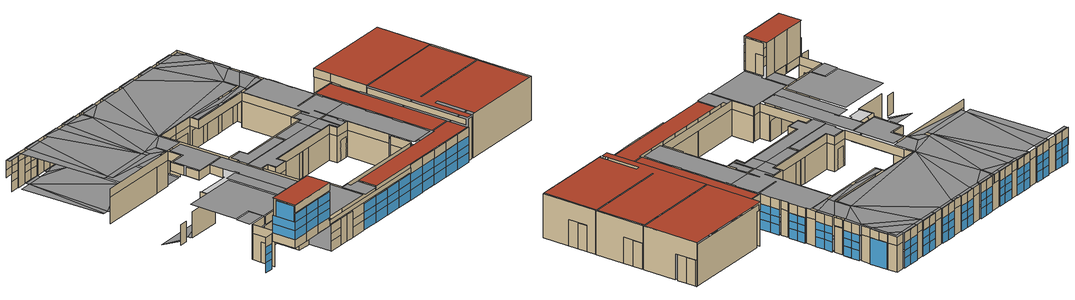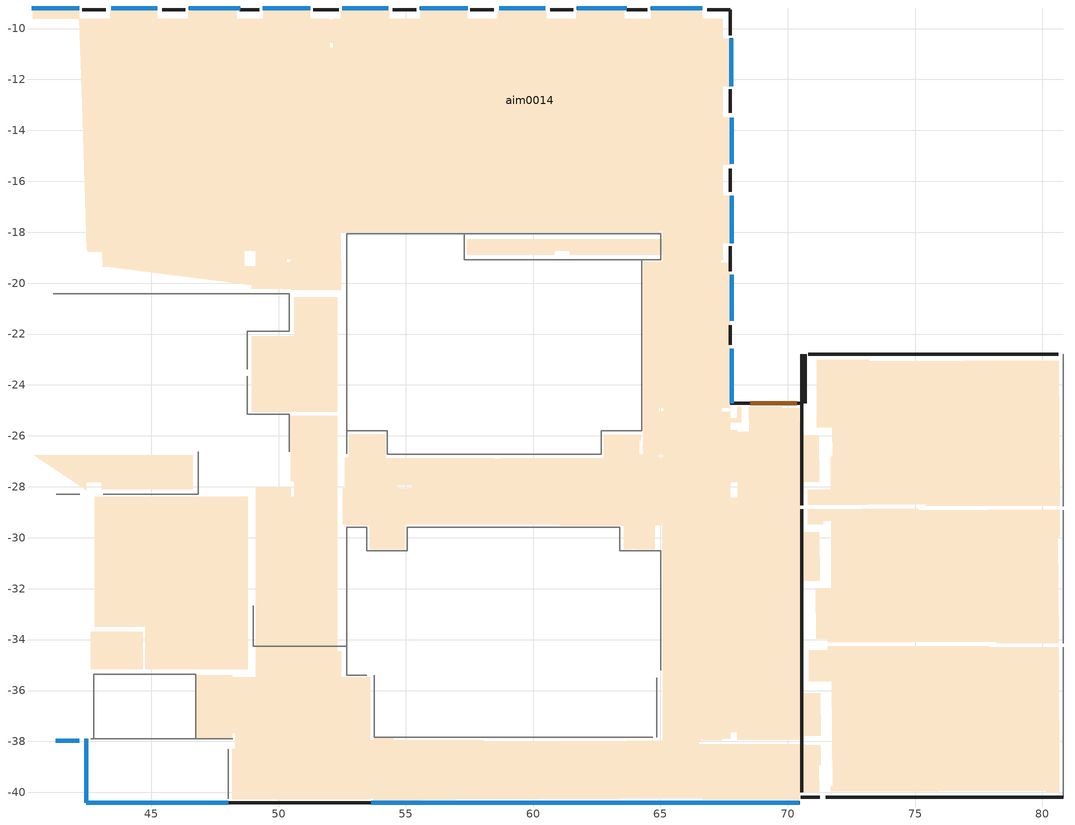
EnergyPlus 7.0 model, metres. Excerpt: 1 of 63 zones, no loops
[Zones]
aim0014
 floor to aim1215 (construction-23): 40.35,-9.61 40.35,-9.3 42.18,-9.3 42.18,-9.61 z3.66; 42.18,-9.61 43.4,-9.61 43.09,-18.74 42.48,-18.74 z3.66; 43.09,-19.35 48.65,-19.35 49.1,-19.35 50.32,-20.26 z3.66; 43.09,-19.35 43.09,-18.74 48.65,-18.74 48.65,-19.35 z3.66; 43.09,-18.74 45.22,-9.61 46.52,-9.61 48.65,-18.74 z3.66; 43.09,-18.74 43.4,-9.61 45.22,-9.61 z3.66; 43.4,-9.61 43.4,-9.3 45.22,-9.3 45.22,-9.61 z3.66; 46.52,-9.61 46.52,-9.3 48.34,-9.61 48.65,-18.74 z3.66; 46.52,-9.3 48.34,-9.3 48.34,-9.61 z3.66; 48.34,-9.61 49.41,-9.61 48.65,-18.74 z3.66; 48.65,-18.74 49.41,-9.61 52,-10.75 49.1,-18.74 z3.66; 49.1,-19.35 49.1,-18.74 50.32,-19.04 50.32,-20.26 z3.66; 49.1,-18.74 52.45,-17.98 50.47,-19.04 50.32,-19.04 z3.66; 49.1,-18.74 52,-10.75 52.15,-10.75 52.45,-17.98 z3.66; 49.41,-9.61 51.23,-9.61 52,-9.61 52,-10.75 z3.66; 49.41,-9.61 49.41,-9.3 51.23,-9.3 51.23,-9.61 z3.66; 50.47,-20.26 50.47,-19.04 52.45,-17.98 52.45,-20.26 z3.66; 52.15,-10.75 52.15,-9.61 52.45,-9.61 54.36,-9.61 z3.66; 52.15,-10.75 54.36,-9.61 55.57,-9.61 52.45,-17.98 z3.66; 52.45,-17.98 64.93,-16.45 64.93,-17.98 z3.66; 52.45,-17.98 58.62,-9.61 60.52,-9.61 64.93,-16.45 z3.66; 52.45,-17.98 55.57,-9.61 57.4,-9.61 58.62,-9.61 z3.66; 52.45,-9.61 52.45,-9.3 54.36,-9.3 54.36,-9.61 z3.66; 55.57,-9.61 55.57,-9.3 57.4,-9.3 57.4,-9.61 z3.66; 57.4,-18.89 57.4,-18.28 60.82,-18.74 60.82,-18.89 z3.66; 57.4,-18.28 65.09,-18.28 61.43,-18.74 60.82,-18.74 z3.66; 58.62,-9.61 58.62,-9.3 60.52,-9.3 60.52,-9.61 z3.66; 58.7,-28.06 58.7,-26.88 62.2,-26.88 62.2,-28.06 z3.66; 60.52,-9.61 61.74,-9.61 63.56,-9.61 64.93,-16.45 z3.66; 61.43,-18.89 61.43,-18.74 65.09,-18.28 65.09,-18.89 z3.66; 61.74,-9.61 61.74,-9.3 63.56,-9.3 63.56,-9.61 z3.66; 62.2,-28.06 62.2,-26.88 62.8,-26.88 62.8,-25.96 63.86,-25.96 63.86,-28.06 z3.66; 63.56,-9.61 67.45,-13.49 65.09,-16.45 64.93,-16.45 z3.66; 63.56,-9.61 64.63,-9.61 67.45,-12.27 67.45,-13.49 z3.66; 63.86,-28.06 63.86,-25.96 64.17,-25.96 64.17,-26.72 64.33,-26.72 64.33,-19.19 67.74,-19.19 67.74,-19.65 67.8,-19.65 67.8,-21.48 67.74,-21.48 67.74,-22.54 67.8,-22.54 67.8,-24.59 67.74,-24.59 67.74,-24.9 64.93,-24.9 64.93,-25.05 67.74,-25.05 67.74,-25.81 67.8,-25.81 67.8,-27.48 67.74,-27.48 67.74,-28.06 65.09,-28.06 65.09,-26.72 64.93,-26.72 64.93,-28.06 z3.66; 64.63,-9.61 66.61,-9.61 67.45,-10.44 67.45,-12.27 z3.66; 64.63,-9.61 64.63,-9.3 66.61,-9.3 66.61,-9.61 z3.66; 65.09,-19.04 65.09,-18.89 67.45,-18.43 67.45,-19.04 z3.66; 65.09,-18.89 65.09,-18.28 67.45,-16.61 67.45,-18.43 z3.66; 65.09,-18.28 65.09,-16.45 67.45,-15.31 67.45,-16.61 z3.66; 65.09,-16.45 67.45,-13.49 67.45,-15.31 z3.66; 66.61,-9.61 67.45,-9.61 67.45,-10.44 z3.66; 67.45,-18.43 67.45,-16.61 67.75,-16.61 67.75,-18.43 z3.66; 67.45,-15.31 67.45,-13.49 67.75,-13.49 67.75,-15.31 z3.66; 67.45,-12.27 67.45,-10.44 67.75,-10.44 67.75,-12.27 z3.66
 floor ground (construction-29): 40.39,-26.77 46.63,-26.73 43.06,-27.82 42.45,-27.82 z0; 40.39,-26.77 42.45,-27.82 42.45,-28.13 z0; 42.19,-9.63 43.41,-9.63 42.55,-18.69 42.47,-18.69 z0; 42.55,-18.69 43.41,-9.63 43.08,-18.76 42.55,-18.76 z0; 43.06,-27.82 46.63,-26.73 46.64,-28.1 43.06,-28.12 z0; 43.08,-18.76 48.32,-16.45 48.64,-18.73 43.09,-19.37 z0; 43.08,-18.76 43.41,-9.63 48.32,-16.45 z0; 43.41,-9.32 45.24,-9.31 45.24,-9.61 43.41,-9.63 z0; 43.41,-9.63 45.24,-9.61 48.29,-10.59 48.32,-16.45 z0; 45.24,-9.61 46.46,-9.61 48.29,-10.59 z0; 46.45,-9.3 47.29,-9.3 47.29,-9.37 46.46,-9.61 z0; 46.46,-9.61 47.29,-9.37 48.36,-9.37 48.29,-10.59 z0; 46.91,-35.48 49.12,-35.47 49.12,-34.4 51.78,-34.39 51.78,-34.46 52.47,-34.46 52.47,-35.53 53.54,-35.52 53.55,-37.95 58.04,-37.93 58.05,-38 66.5,-37.95 66.5,-38.11 70.69,-38.08 70.69,-38.16 71.3,-38.15 71.3,-38.92 71.22,-38.92 71.23,-39.98 70.47,-39.99 70.47,-40.29 66.66,-40.31 66.66,-40.24 53.72,-40.31 53.72,-40.24 48.31,-40.27 48.3,-37.68 46.93,-37.69 z0; 48.29,-10.59 48.36,-9.37 48.37,-10.59 z0; 48.32,-16.45 48.78,-16.44 48.79,-18.73 48.64,-18.73 z0; 48.6,-11.12 48.67,-11.12 48.66,-9.67 49.43,-9.67 49.42,-9.36 51.25,-9.35 51.25,-9.66 52.47,-9.65 52.47,-9.34 54.3,-9.33 54.3,-9.64 55.59,-9.63 55.59,-9.33 57.42,-9.31 57.42,-9.62 58.64,-9.61 58.64,-9.31 60.16,-9.3 60.16,-9.37 60.47,-9.37 60.47,-9.68 61.69,-9.67 61.68,-9.37 63.59,-9.35 63.6,-11.18 56.75,-11.22 56.75,-11.14 52.33,-11.17 52.33,-10.56 52.02,-10.56 52.05,-16.27 48.63,-16.29 z0; 48.95,-19.33 49.1,-19.33 48.96,-20.25 z0; 48.96,-20.25 49.1,-19.33 50.32,-19.17 50.47,-19.17 z0; 48.96,-20.25 50.47,-19.17 52.45,-18.02 52.46,-20.23 z0; 49.09,-16.44 50.3,-16.43 50.32,-19.17 49.1,-19.33 z0; 50.46,-16.43 59.82,-16.38 59.82,-16.45 56.94,-17.92 z0; 50.46,-16.43 52.52,-17.94 52.45,-18.02 50.47,-19.17 z0; 50.46,-16.43 56.94,-17.92 52.52,-17.94 z0; 52.33,-11.48 56.14,-11.45 56.14,-11.53 63.9,-11.48 63.89,-9.66 64.66,-9.65 64.65,-9.35 66.63,-9.34 66.64,-9.64 67.4,-9.64 67.4,-10.4 67.71,-10.4 67.72,-12.3 67.64,-12.3 67.64,-12.22 67.41,-12.22 67.42,-13.52 67.72,-13.52 67.73,-15.34 67.43,-15.34 67.44,-16.26 60.13,-16.3 60.13,-16.22 52.36,-16.27 z0; 52.45,-18.02 52.52,-17.94 52.52,-18.02 z0; 52.65,-26.85 52.8,-26.85 53.58,-29.51 52.67,-29.51 z0; 52.8,-25.93 54.17,-25.93 54.17,-26.91 52.8,-26.85 z0; 52.8,-26.85 54.64,-28.43 54.95,-29.5 53.58,-29.51 z0; 52.8,-26.85 54.17,-26.91 55.24,-27.82 54.64,-27.83 z0; 52.8,-26.85 54.64,-27.83 54.64,-28.43 z0; 53.58,-29.51 54.95,-29.5 54.95,-30.41 53.58,-30.42 z0; 54.17,-26.91 62.78,-26.86 60.8,-27.79 55.24,-27.82 z0; 54.64,-28.43 55.25,-28.43 61.04,-29.46 54.95,-29.5 z0; 55.24,-27.82 60.8,-27.79 60.81,-28.4 55.25,-28.43 z0; 55.25,-28.43 60.81,-28.4 61.42,-28.39 61.04,-29.46 z0; 56.94,-17.92 59.82,-16.45 56.94,-17.99 z0; 56.94,-17.99 59.82,-16.45 67.44,-16.41 65.09,-17.95 z0; 60.8,-27.79 62.78,-26.86 61.41,-27.79 z0; 61.04,-29.46 61.42,-28.39 62.78,-26.86 63.55,-29.52 z0; 61.04,-29.46 63.55,-29.52 61.04,-29.54 z0; 61.41,-27.79 62.78,-26.86 61.42,-28.39 z0; 62.77,-25.95 64.14,-26.17 64.15,-26.86 62.78,-26.86 z0; 62.77,-25.95 64.22,-25.94 64.22,-26.17 64.14,-26.17 z0; 62.78,-26.86 64.15,-26.86 63.55,-29.52 z0; 63.55,-29.52 64.77,-29.52 64.78,-30.43 63.56,-30.44 z0; 63.55,-29.52 64.15,-26.86 65.14,-26.85 64.77,-29.52 z0; 64.3,-26.4 64.37,-26.4 65.14,-26.55 64.3,-26.55 z0; 64.33,-19.17 67.39,-21.51 65.12,-24.57 64.36,-24.57 z0; 64.33,-19.17 65.09,-19.16 67.39,-21.51 z0; 64.37,-25.03 65.13,-25.02 64.37,-26.4 z0; 64.37,-26.4 65.13,-25.02 67.41,-25.31 65.14,-26.55 z0; 64.77,-29.52 65.14,-26.85 67.43,-28.44 65.08,-29.51 z0; 65.08,-29.51 70.5,-31.69 67.41,-37.64 66.65,-37.8 z0; 65.08,-29.51 67.43,-28.44 68.04,-28.43 70.5,-31.69 z0; 65.08,-29.51 66.65,-37.8 65.13,-37.81 z0; 65.09,-17.95 67.45,-18.39 67.38,-19.07 65.09,-19.16 z0; 65.09,-17.95 67.44,-16.41 67.44,-16.56 67.45,-18.39 z0; 65.09,-19.16 67.38,-19.07 67.38,-19.68 67.39,-21.51 z0; 65.12,-24.57 67.39,-21.51 67.4,-22.57 67.41,-24.55 z0; 65.12,-24.57 67.41,-24.55 67.41,-25.31 65.13,-25.02 z0; 65.14,-26.55 67.72,-25.77 67.43,-27.83 65.14,-26.85 z0; 65.14,-26.55 67.41,-25.31 67.72,-25.47 67.72,-25.77 z0; 65.14,-26.85 67.43,-27.83 67.43,-28.44 z0; 66.65,-37.8 67.41,-37.64 67.41,-37.95 66.65,-37.95 z0; 67.38,-19.07 67.45,-18.39 67.45,-19.07 z0; 67.38,-19.68 67.68,-19.68 67.69,-21.51 67.39,-21.51 z0; 67.4,-22.57 67.7,-22.57 67.71,-24.55 67.41,-24.55 z0; 67.41,-37.64 70.5,-31.69 70.52,-36.1 68.02,-37.64 z0; 67.41,-25.31 68.02,-25.31 68.18,-25.46 67.72,-25.47 z0; 67.43,-27.83 67.72,-25.77 68.03,-25.84 68.04,-27.82 z0; 67.44,-16.56 67.74,-16.56 67.75,-18.39 67.45,-18.39 z0; 67.72,-25.77 68.02,-25.77 68.03,-25.84 z0; 68.02,-37.64 70.52,-36.1 71.29,-37.77 70.46,-37.78 z0; 68.02,-37.64 70.46,-37.78 70.46,-37.93 68.02,-37.95 z0; 68.02,-24.85 68.17,-24.85 68.18,-25.46 68.02,-25.31 z0; 68.03,-25.84 68.48,-25.84 68.04,-27.82 z0; 68.04,-27.82 68.48,-25.84 70.47,-27.81 68.04,-28.43 z0; 68.04,-28.43 70.47,-27.81 70.49,-29.79 70.5,-31.69 z0; 68.48,-24.85 69.77,-24.84 69.77,-24.92 68.48,-25.84 z0; 68.48,-25.84 69.77,-24.92 70.46,-25.98 70.47,-27.81 z0; 69.77,-24.92 70.46,-24.92 70.46,-25.98 z0; 70.46,-25.98 71.22,-25.98 71.23,-27.8 70.47,-27.81 z0; 70.49,-29.79 71.25,-29.78 71.26,-31.69 70.5,-31.69 z0; 70.52,-36.1 71.28,-36.1 71.29,-37.77 z0; 70.78,-28.11 71.69,-28.11 71.69,-26.81 71.76,-26.81 71.76,-25.67 71.15,-25.67 71.13,-23.01 73.19,-23 73.19,-23.07 80.65,-23.03 80.68,-28.74 75.43,-28.77 75.43,-28.69 70.78,-28.72 z0; 70.78,-28.87 75.12,-28.85 75.12,-28.92 80.68,-28.89 80.69,-29.96 80.61,-29.96 80.64,-34.14 78.2,-34.16 78.2,-34.08 71.58,-34.12 71.58,-33.97 71.12,-33.97 71.11,-31.99 71.72,-31.99 71.7,-29.32 71.4,-29.33 71.4,-29.48 70.79,-29.48 z0; 70.82,-34.43 71.58,-34.42 71.58,-34.27 77.9,-34.23 77.9,-34.31 80.64,-34.29 80.67,-40 80.14,-40.01 80.14,-39.93 71.69,-39.98 71.69,-39.75 71.76,-39.75 71.74,-35.64 70.82,-35.65 z0
 floor to aim26038 (construction-23): 42.63,-35.17 42.63,-33.69 44.67,-33.69 44.67,-35.17 z3.66
 floor to aim52988 (construction-23): 42.79,-33.49 42.79,-28.4 48.8,-28.4 48.8,-35.17 44.77,-35.17 44.77,-33.49 z3.66; 49.1,-35.4 49.1,-28.02 50.48,-28.02 50.48,-35.4 z3.66; 50.43,-26.63 50.43,-25.2 52.3,-25.2 52.3,-35.32 50.63,-35.32 50.63,-35.17 50.47,-35.17 50.47,-28.4 50.63,-28.4 50.63,-27.79 50.47,-27.79 50.47,-26.63 z3.66
 floor to aim25997 (construction-23): 46.75,-37.9 46.75,-35.4 48.19,-35.4 48.19,-37.9 z3.66
 floor to aim31260 (construction-23): 48.19,-40.27 48.19,-38.29 48.34,-38.29 48.34,-35.47 53.59,-35.47 53.59,-40.27 z3.66; 53.75,-40.42 53.75,-37.83 54.51,-37.83 54.51,-38.29 55.57,-38.29 55.57,-40.42 z3.66
 floor to aim68798 (construction-23): 48.95,-25.05 48.95,-22.08 50.63,-22.08 50.63,-20.56 52.3,-20.56 52.3,-25.05 z3.66
 floor to aim69643 (construction-23): 52.53,-29.46 52.53,-28.06 62.2,-28.06 62.2,-29.46 54.96,-29.46 54.96,-30.45 53.59,-30.45 53.59,-29.46 z3.66
 floor to aim69684 (construction-23): 52.6,-27.94 52.6,-26.88 52.76,-26.88 52.76,-25.96 54.2,-25.96 54.2,-26.88 58.47,-26.88 58.47,-27.94 z3.66
 floor to aim70204 (construction-23): 62.2,-29.46 62.2,-28.06 63.86,-28.06 63.86,-30.45 63.56,-30.45 63.56,-29.46 z3.66
 floor to aim23359 (construction-23): 64.02,-30.45 64.02,-28.25 64.93,-28.25 64.93,-29.46 64.78,-29.46 64.78,-30.45 z3.66; 65.09,-37.97 65.09,-28.06 67.74,-28.06 67.74,-28.7 67.8,-28.7 67.8,-30.6 67.74,-30.6 67.74,-31.82 67.8,-31.82 67.8,-33.65 67.74,-33.65 67.74,-34.86 67.8,-34.86 67.8,-36.77 67.74,-36.77 67.74,-37.9 66.61,-37.9 66.61,-37.97 z3.66
 wall outside (construction-12): 41.25,-37.97 42.18,-37.97 / 42.18,-9.19 41.25,-9.19 40.31,-9.19 / 45.23,-9.19 44.29,-9.19 43.43,-9.19 / 48.5,-9.19 47.34,-9.19 46.48,-9.19 / 51.26,-9.19 50.39,-9.19 49.38,-9.19 / 54.3,-9.19 53.44,-9.19 52.5,-9.19 / 57.42,-9.19 56.49,-9.19 55.55,-9.19 / 60.47,-9.19 59.53,-9.19 58.67,-9.19 / 63.68,-9.19 62.58,-9.19 61.72,-9.19 / 66.63,-9.19 65.66,-9.19 64.62,-9.19 / 67.8,-24.72 67.8,-23.58 67.8,-22.57 / 67.8,-21.47 67.8,-20.54 67.8,-19.67 / 67.8,-18.44 67.8,-17.5 67.8,-16.56 / 67.8,-15.31 67.8,-14.44 67.8,-13.5 z1.84:2.64; 41.25,-37.97 42.18,-37.97 / 42.18,-9.19 41.25,-9.19 / 45.23,-9.19 44.29,-9.19 43.43,-9.19 / 48.5,-9.19 47.34,-9.19 46.48,-9.19 / 51.26,-9.19 50.39,-9.19 49.38,-9.19 / 54.3,-9.19 53.44,-9.19 52.5,-9.19 / 53.64,-40.42 55.47,-40.42 57.3,-40.42 59.19,-40.42 61.08,-40.42 62.97,-40.42 64.86,-40.42 66.76,-40.42 68.65,-40.42 70.47,-40.42 / 57.42,-9.19 56.49,-9.19 55.55,-9.19 / 60.47,-9.19 59.53,-9.19 58.67,-9.19 / 63.68,-9.19 62.58,-9.19 61.72,-9.19 / 66.63,-9.19 65.66,-9.19 64.62,-9.19 / 67.8,-24.72 67.8,-23.58 67.8,-22.57 / 67.8,-21.47 67.8,-20.54 67.8,-19.67 / 67.8,-18.44 67.8,-17.5 67.8,-16.56 / 67.8,-15.31 67.8,-14.44 67.8,-13.5 z0:1.04; 41.25,-37.97 42.18,-37.97 / 42.18,-9.19 41.25,-9.19 / 45.23,-9.19 44.29,-9.19 43.43,-9.19 / 48.5,-9.19 47.34,-9.19 46.48,-9.19 / 51.26,-9.19 50.39,-9.19 49.38,-9.19 / 54.3,-9.19 53.44,-9.19 52.5,-9.19 / 53.64,-40.42 55.47,-40.42 57.3,-40.42 59.19,-40.42 61.08,-40.42 62.97,-40.42 64.86,-40.42 66.76,-40.42 68.65,-40.42 70.47,-40.42 / 57.42,-9.19 56.49,-9.19 55.55,-9.19 / 60.47,-9.19 59.53,-9.19 58.67,-9.19 / 63.68,-9.19 62.58,-9.19 61.72,-9.19 / 66.63,-9.19 65.66,-9.19 64.62,-9.19 / 67.8,-24.72 67.8,-23.58 67.8,-22.57 / 67.8,-21.47 67.8,-20.54 67.8,-19.67 / 67.8,-18.44 67.8,-17.5 67.8,-16.56 / 67.8,-15.31 67.8,-14.44 67.8,-13.5 z1.04:1.84; 42.45,-37.9 42.45,-40.42 44.24,-40.42 46.13,-40.42 48.03,-40.42 z3.66:4.6; 42.45,-37.9 42.45,-40.42 44.24,-40.42 46.13,-40.42 48.03,-40.42 z4.6:5.46; 42.45,-40.42 44.24,-40.42 46.13,-40.42 48.03,-40.42 z5.46:6.33; 42.45,-38.3 42.45,-40.27 z5.46:7.11; 53.64,-40.42 55.47,-40.42 57.3,-40.42 59.19,-40.42 61.08,-40.42 62.97,-40.42 64.86,-40.42 66.76,-40.42 68.65,-40.42 70.47,-40.42 z1.84:2.74; 67.79,-12.26 67.79,-10.39 z0:2.77; 70.34,-24.72 68.52,-24.72 z0:2.13
 wall outside (construction-70): 41.25,-37.97 42.18,-37.97 / 42.18,-9.19 41.25,-9.19 40.31,-9.19 / 45.23,-9.19 44.29,-9.19 43.43,-9.19 / 48.35,-9.19 47.34,-9.19 46.48,-9.19 / 51.26,-9.19 50.39,-9.19 49.38,-9.19 / 54.3,-9.19 53.44,-9.19 52.5,-9.19 / 57.42,-9.19 56.49,-9.19 55.55,-9.19 / 60.47,-9.19 59.53,-9.19 58.67,-9.19 / 63.59,-9.19 62.58,-9.19 61.72,-9.19 / 66.63,-9.19 65.66,-9.19 64.62,-9.19 / 67.8,-24.72 67.8,-23.58 67.8,-22.57 / 67.8,-21.47 67.8,-20.54 67.8,-19.67 / 67.8,-18.44 67.8,-17.5 67.8,-16.56 / 67.8,-15.31 67.8,-14.44 67.8,-13.5 z2.64:3.66; 43.21,-9.26 42.3,-9.26 / 46.34,-9.26 45.42,-9.26 / 49.23,-9.26 48.5,-9.26 / 52.36,-9.26 51.37,-9.26 / 55.41,-9.26 54.49,-9.26 / 58.45,-9.26 57.54,-9.26 / 61.58,-9.26 60.66,-9.26 / 64.47,-9.26 63.68,-9.26 / 67.74,-22.42 67.74,-21.66 / 67.74,-19.53 67.74,-18.54 / 67.74,-16.35 67.74,-15.5 / 67.74,-13.3 67.74,-12.39 / 67.74,-10.26 67.74,-9.26 66.84,-9.26 z0:2.74; 43.21,-9.26 42.3,-9.26 / 42.45,-37.9 42.45,-40.42 44.24,-40.42 46.13,-40.42 / 46.34,-9.26 45.42,-9.26 / 49.23,-9.26 48.47,-9.26 / 52.05,-9.26 51.37,-9.26 / 52.36,-9.26 52.21,-9.26 / 55.41,-9.26 54.49,-9.26 / 58.45,-9.26 57.54,-9.26 / 61.58,-9.26 60.66,-9.26 / 61.08,-40.42 62.97,-40.42 64.86,-40.42 66.76,-40.42 68.65,-40.42 70.47,-40.42 / 64.47,-9.26 63.71,-9.26 / 67.74,-22.42 67.74,-21.66 / 67.74,-19.53 67.74,-18.54 / 67.74,-13.3 67.74,-12.39 / 67.74,-10.26 67.74,-9.26 66.84,-9.26 z2.74:3.66; 42.45,-40.42 48.03,-40.42 z6.47:7.26; 67.74,-16.42 67.74,-15.5 z2.8:3.66; 67.79,-12.27 67.79,-11.33 67.79,-10.39 z2.77:3.66; 70.56,-28.88 70.56,-39.99 z3.73:4.34; 70.56,-22.79 70.56,-24.72 z3.73:4.57; 70.7,-22.79 70.7,-24.72 z0:3.65; 71.49,-40.2 80.82,-40.2 z0:4.57; 46.13,-40.42,2.79 48.02,-40.42,2.79 48.02,-40.42,3.37 47.87,-40.42,3.37 47.87,-40.42,3.66 46.13,-40.42,3.66; 48.02,-40.42,2.79 48.18,-40.42,2.79 48.18,-40.42,2.93 60.93,-40.42,2.93 60.93,-40.42,2.79 61.08,-40.42,2.79 61.08,-40.42,3.37 48.02,-40.42,3.37; 67.74,-24.72,0 67.74,-24.72,3.66 70.56,-24.72,3.66 70.56,-24.72,2.74 68.32,-24.72,2.74 68.32,-24.72,0; 68.32,-24.72,0 68.32,-24.72,2.74 70.56,-24.72,2.74 70.56,-24.72,0 70.34,-24.72,0 70.34,-24.72,2.13 68.52,-24.72,2.13 68.52,-24.72,0; 70.51,-40.2,0 71.26,-40.2,0 71.26,-40.2,4.34 70.81,-40.2,4.34 70.81,-40.2,3.58 70.51,-40.2,3.58 70.51,-40.2,2.82 70.66,-40.2,2.82 70.66,-40.2,2.66 70.51,-40.2,2.66; 70.56,-28.73,3.73 70.56,-28.73,4.57 70.56,-24.72,4.57 70.56,-24.72,3.73 70.56,-25.86,3.73 70.56,-25.86,3.66 70.56,-27.97,3.66 70.56,-27.97,3.73; 70.81,-22.79,3.73 70.81,-22.79,4.34 80.62,-22.79,4.34 80.62,-22.79,0 71.11,-22.79,0 71.11,-22.79,3.73
 wall to aim44510 (construction-31): 41.15,-20.41 48.62,-20.41 / 48.73,-20.41 50.43,-20.41 z0:2.74
 wall to aim1215 (construction-31): 41.15,-20.41 50.43,-20.41 50.43,-21.9 48.78,-21.9 48.78,-23.39 z2.74:3.66
 wall to aim51656 (construction-31): 41.27,-28.29 42.19,-28.29 z0:2.13; 43.12,-28.29 46.84,-28.29 z0:2.74
 wall to aim26038 (construction-31): 44.71,-37.9 42.63,-37.9 z3.66:7.26
 wall to aim25138 (construction-31): 42.73,-37.9 42.73,-35.36 z2.74:3.66; 44.71,-37.9 42.73,-37.9 z2.8:3.66; 42.73,-37.43 42.73,-36.36 z0:2.13; 42.73,-35.36 44.71,-35.36 z0:2.61; 42.73,-35.36 44.71,-35.36 z2.76:3.66; 42.73,-37.9,0 42.73,-37.43,0 42.73,-37.43,2.13 42.73,-36.36,2.13 42.73,-36.36,0 42.73,-35.36,0 42.73,-35.36,2.74 42.73,-37.9,2.74
 wall to aim25097 (construction-31): 46.75,-37.9 44.71,-37.9 z3.71:7.26; 44.71,-35.36 46.75,-35.36 z0:2.65; 44.91,-35.36 46.75,-35.36 46.75,-37.9 44.94,-37.9 z2.74:3.66; 46.75,-35.36 46.75,-37.9 z0:2.74
 wall to aim25056 (construction-31): 46.75,-37.9 48.21,-37.9 z0:2.74
 wall to aim25997 (construction-31): 48.03,-37.9 46.75,-37.9 z3.66:7.26
 wall to aim44051 (construction-31): 46.84,-28.07 46.84,-27.16 / 50.79,-34.26 49.07,-34.26 / 52.56,-34.26 50.83,-34.26 z0:2.13; 49,-34.26 49,-33.67 49,-32.75 z0:2.16; 49,-34.26 49,-33.67 49,-32.75 z2.16:2.74; 49,-34.2 49,-32.67 z0:2.72; 52.68,-25.8 52.68,-26.7 z0:2.74; 46.84,-28.29,0 46.84,-28.07,0 46.84,-28.07,2.13 46.84,-27.16,2.13 46.84,-27.16,0 46.84,-26.63,0 46.84,-26.63,2.74 46.84,-28.29,2.74; 49,-34.26,2.74 52.68,-34.26,2.74 52.68,-34.26,0 52.56,-34.26,0 52.56,-34.26,2.13 50.83,-34.26,2.13 50.83,-34.26,0 50.79,-34.26,0 50.79,-34.26,2.13 49.07,-34.26,2.13 49.07,-34.26,0 49,-34.26,0; 49,-34.2,0 49,-34.2,2.72 49,-32.67,2.72 49,-32.67,2.74 49,-34.26,2.74 49,-34.26,0
 wall to aim31260 (construction-31): 48.03,-39.2 48.03,-38.3 z3.73:5.79; 48.03,-40.25,3.73 48.03,-39.2,3.73 48.03,-39.2,5.79 48.03,-38.3,5.79 48.03,-38.3,7.11 48.03,-40.25,7.11
 wall to aim33890 (construction-31): 48.32,-40.42 49.85,-40.42 / 51.75,-40.42 53.51,-40.42 z0:1.04; 48.32,-40.42 49.85,-40.42 / 51.75,-40.42 53.51,-40.42 z1.04:1.84; 48.32,-40.42 49.85,-40.42 z1.84:2.74; 49.85,-40.42 50.82,-40.42 51.75,-40.42 z0:2.74; 51.75,-40.42 53.51,-40.42 z1.84:2.9
 wall to aim44171 (construction-31): 48.78,-23.65 48.78,-25.15 50.43,-25.15 50.43,-26.63 z2.74:3.66
 wall to aim50222 (construction-31): 53.47,-35.4 52.68,-35.4 52.68,-34.26 / 52.68,-29.59 53.47,-29.59 53.47,-30.51 z0:2.74
 wall to aim50263 (construction-31): 53.47,-35.4 52.68,-35.4 52.68,-29.59 53.47,-29.59 53.47,-30.51 z2.74:3.66
 wall to aim48331 (construction-31): 52.68,-20.25 52.68,-19.09 / 58.34,-26.72 57.75,-26.72 54.27,-26.72 54.27,-25.8 z0:2.74; 53.75,-25.8 52.84,-25.8 z0:2.13; 52.68,-25.8,0 52.68,-25.8,2.74 54.27,-25.8,2.74 54.27,-25.8,0 53.75,-25.8,0 53.75,-25.8,2.13 52.84,-25.8,2.13 52.84,-25.8,0
 wall to aim48524 (construction-31): 57.29,-19.09 64.26,-19.09 64.26,-25.8 62.67,-25.8 62.67,-26.72 54.27,-26.72 54.27,-25.8 52.68,-25.8 52.68,-19.09 z2.74:3.66
 wall to aim47715 (construction-31): 52.68,-19.09 52.68,-18.06 z0:2.74; 52.86,-18.06 54.69,-18.06 z0:2.13; 52.68,-18.06,0 52.86,-18.06,0 52.86,-18.06,2.13 54.69,-18.06,2.13 54.69,-18.06,0 55.06,-18.06,0 55.06,-18.06,2.74 52.68,-18.06,2.74
 wall to aim48173 (construction-31): 52.68,-19.09 52.68,-18.06 55.06,-18.06 z2.74:3.66
 wall to aim31628 (construction-31): 53.61,-30.51 54.52,-30.51 z0:2.13; 59.08,-37.83 53.77,-37.83 53.77,-35.4 / 55.06,-30.51 55.06,-29.59 58.51,-29.59 59.07,-29.59 z0:2.74; 53.61,-30.51,0 53.61,-30.51,2.13 54.52,-30.51,2.13 54.52,-30.51,0 55.06,-30.51,0 55.06,-30.51,2.74 53.47,-30.51,2.74 53.47,-30.51,0
 wall to aim31669 (construction-31): 53.47,-30.51 55.06,-30.51 55.06,-29.59 63.41,-29.59 63.41,-30.51 65.01,-30.51 65.01,-35.2 / 64.71,-37.83 53.77,-37.83 53.77,-35.4 / 64.86,-35.5 64.86,-37.83 z2.74:3.66
 wall to aim47823 (construction-31): 55.25,-18.06 57.08,-18.06 z0:2.13; 55.06,-18.06,0 55.25,-18.06,0 55.25,-18.06,2.13 57.08,-18.06,2.13 57.08,-18.06,0 57.29,-18.06,0 57.29,-18.06,2.74 55.06,-18.06,2.74
 wall to aim48214 (construction-31): 55.06,-18.06 57.29,-18.06 57.29,-19.09 z2.74:3.66
 wall to aim47931 (construction-31): 57.73,-18.06 59.56,-18.06 / 60.13,-18.06 61.96,-18.06 / 62.51,-18.06 64.34,-18.06 z0:2.13; 65,-18.06 65,-19.09 64.26,-19.09 z0:2.74; 57.29,-18.06,0 57.73,-18.06,0 57.73,-18.06,2.13 59.56,-18.06,2.13 59.56,-18.06,0 60.13,-18.06,0 60.13,-18.06,2.13 61.96,-18.06,2.13 61.96,-18.06,0 62.51,-18.06,0 62.51,-18.06,2.13 64.34,-18.06,2.13 64.34,-18.06,0 65,-18.06,0 65,-18.06,2.74 57.29,-18.06,2.74
 wall to aim48822 (construction-31): 62.67,-25.8 62.67,-26.72 59.2,-26.72 58.5,-26.72 / 64.26,-19.09 64.26,-24.77 64.26,-25.8 z0:2.74; 64.06,-25.8 63.15,-25.8 z0:2.13; 62.67,-25.8,0 62.67,-25.8,2.74 64.26,-25.8,2.74 64.26,-25.8,0 64.06,-25.8,0 64.06,-25.8,2.13 63.15,-25.8,2.13 63.15,-25.8,0
 wall to aim31587 (construction-31): 59.22,-29.59 59.96,-29.59 63.41,-29.59 63.41,-30.51 / 64.71,-37.83 59.24,-37.83 / 64.86,-35.5 64.86,-37.83 / 65.01,-30.51 65.01,-35.2 z0:2.74; 63.93,-30.51 64.84,-30.51 z0:2.13; 63.93,-30.51,0 63.93,-30.51,2.13 64.84,-30.51,2.13 64.84,-30.51,0 65.01,-30.51,0 65.01,-30.51,2.74 63.41,-30.51,2.74 63.41,-30.51,0
 wall to aim37691 (construction-31): 80.82,-40.2,0 80.82,-37.34,0 80.82,-37.34,2.74 80.82,-35.16,2.74 80.82,-35.16,0 80.82,-34.3,0 80.82,-34.3,4.57 80.82,-40.2,4.57; 80.82,-34.15,0 80.82,-31.09,0 80.82,-31.09,2.74 80.82,-28.91,2.74 80.82,-28.91,4.57 80.82,-34.15,4.57; 80.82,-28.76,0 80.82,-25.19,0 80.82,-25.19,2.74 80.82,-22.79,2.74 80.82,-22.79,4.57 80.82,-28.76,4.57
 wall to aim37935 (construction-31): 80.82,-36.25 80.82,-35.16 z0:2.72; 80.82,-37.34,0 80.82,-36.25,0 80.82,-36.25,2.72 80.82,-35.16,2.72 80.82,-35.16,2.74 80.82,-37.34,2.74
 wall to aim38231 (construction-31): 80.82,-30.02 80.82,-28.94 z0:2.72; 80.82,-31.09,0 80.82,-30.02,0 80.82,-30.02,2.72 80.82,-28.94,2.72 80.82,-28.94,2.74 80.82,-31.09,2.74
 wall to aim38562 (construction-31): 80.82,-23.97 80.82,-22.93 z0:2.72; 80.82,-24.96,0 80.82,-23.97,0 80.82,-23.97,2.72 80.82,-22.93,2.72 80.82,-22.93,0 80.82,-22.79,0 80.82,-22.79,2.74 80.82,-24.96,2.74
 window (PwindowType-450): 41.25,-9.19 40.32,-9.19 / 42.18,-9.19 41.26,-9.19 / 44.29,-9.19 43.44,-9.19 / 45.23,-9.19 44.3,-9.19 / 47.34,-9.19 46.49,-9.19 / 48.5,-9.19 47.35,-9.19 / 50.39,-9.19 49.39,-9.19 / 51.26,-9.19 50.4,-9.19 / 53.44,-9.19 52.51,-9.19 / 54.3,-9.19 53.45,-9.19 / 56.49,-9.19 55.56,-9.19 / 57.42,-9.19 56.5,-9.19 / 59.53,-9.19 58.68,-9.19 / 60.47,-9.19 59.54,-9.19 / 62.58,-9.19 61.73,-9.19 / 63.68,-9.19 62.59,-9.19 / 65.66,-9.19 64.63,-9.19 / 66.63,-9.19 65.67,-9.19 z0:1.03; 41.25,-9.19 40.32,-9.19 / 42.18,-9.19 41.26,-9.19 / 44.29,-9.19 43.44,-9.19 / 45.23,-9.19 44.3,-9.19 / 47.34,-9.19 46.49,-9.19 / 48.5,-9.19 47.35,-9.19 / 50.39,-9.19 49.39,-9.19 / 51.26,-9.19 50.4,-9.19 / 53.44,-9.19 52.51,-9.19 / 54.3,-9.19 53.45,-9.19 / 56.49,-9.19 55.56,-9.19 / 57.42,-9.19 56.5,-9.19 / 59.53,-9.19 58.68,-9.19 / 60.47,-9.19 59.54,-9.19 / 62.58,-9.19 61.73,-9.19 / 63.68,-9.19 62.59,-9.19 / 65.66,-9.19 64.63,-9.19 / 66.63,-9.19 65.67,-9.19 z1.04:1.83; 41.25,-9.19 40.32,-9.19 / 42.18,-9.19 41.26,-9.19 / 44.29,-9.19 43.44,-9.19 / 45.23,-9.19 44.3,-9.19 / 47.34,-9.19 46.49,-9.19 / 48.5,-9.19 47.35,-9.19 / 50.39,-9.19 49.39,-9.19 / 51.26,-9.19 50.4,-9.19 / 53.44,-9.19 52.51,-9.19 / 54.3,-9.19 53.45,-9.19 / 56.49,-9.19 55.56,-9.19 / 57.42,-9.19 56.5,-9.19 / 59.53,-9.19 58.68,-9.19 / 60.47,-9.19 59.54,-9.19 / 62.58,-9.19 61.73,-9.19 / 63.68,-9.19 62.59,-9.19 / 65.66,-9.19 64.63,-9.19 / 66.63,-9.19 65.67,-9.19 z1.84:2.63
 window (NPwindowType-450): 41.25,-37.97 42.17,-37.97 / 53.64,-40.42 55.46,-40.42 / 55.47,-40.42 57.29,-40.42 / 57.3,-40.42 59.18,-40.42 / 59.19,-40.42 61.07,-40.42 / 61.08,-40.42 62.96,-40.42 / 62.97,-40.42 64.85,-40.42 / 64.86,-40.42 66.75,-40.42 / 66.76,-40.42 68.64,-40.42 / 67.8,-24.72 67.8,-23.59 / 67.8,-23.58 67.8,-22.58 / 67.8,-21.47 67.8,-20.55 / 67.8,-20.54 67.8,-19.68 / 67.8,-18.44 67.8,-17.51 / 67.8,-17.5 67.8,-16.57 / 67.8,-15.31 67.8,-14.45 / 67.8,-14.44 67.8,-13.51 / 68.65,-40.42 70.46,-40.42 z0:1.03; 41.25,-37.97 42.17,-37.97 / 53.64,-40.42 55.46,-40.42 / 55.47,-40.42 57.29,-40.42 / 57.3,-40.42 59.18,-40.42 / 59.19,-40.42 61.07,-40.42 / 61.08,-40.42 62.96,-40.42 / 62.97,-40.42 64.85,-40.42 / 64.86,-40.42 66.75,-40.42 / 66.76,-40.42 68.64,-40.42 / 67.8,-24.72 67.8,-23.59 / 67.8,-23.58 67.8,-22.58 / 67.8,-21.47 67.8,-20.55 / 67.8,-20.54 67.8,-19.68 / 67.8,-18.44 67.8,-17.51 / 67.8,-17.5 67.8,-16.57 / 67.8,-15.31 67.8,-14.45 / 67.8,-14.44 67.8,-13.51 / 68.65,-40.42 70.46,-40.42 z1.04:1.83; 41.25,-37.97 42.17,-37.97 / 67.8,-24.72 67.8,-23.59 / 67.8,-23.58 67.8,-22.58 / 67.8,-21.47 67.8,-20.55 / 67.8,-20.54 67.8,-19.68 / 67.8,-18.44 67.8,-17.51 / 67.8,-17.5 67.8,-16.57 / 67.8,-15.31 67.8,-14.45 / 67.8,-14.44 67.8,-13.51 z1.84:2.63; 42.45,-40.42 44.23,-40.42 / 42.45,-37.9 42.45,-40.41 / 44.24,-40.42 46.12,-40.42 / 46.13,-40.42 48.02,-40.42 z3.66:4.59; 42.45,-40.42 44.23,-40.42 / 42.45,-37.9 42.45,-40.41 / 44.24,-40.42 46.12,-40.42 / 46.13,-40.42 48.02,-40.42 z4.6:5.45; 42.45,-40.42 44.23,-40.42 / 44.24,-40.42 46.12,-40.42 / 46.13,-40.42 48.02,-40.42 z5.46:6.32; 42.45,-38.3 42.45,-40.26 z5.46:7.1; 53.64,-40.42 55.46,-40.42 / 55.47,-40.42 57.29,-40.42 / 57.3,-40.42 59.18,-40.42 / 59.19,-40.42 61.07,-40.42 / 61.08,-40.42 62.96,-40.42 / 62.97,-40.42 64.85,-40.42 / 64.86,-40.42 66.75,-40.42 / 66.76,-40.42 68.64,-40.42 / 68.65,-40.42 70.46,-40.42 z1.84:2.73; 67.79,-12.26 67.79,-10.4 z0:2.76
 door (construction-86): 70.34,-24.72 68.53,-24.72 z0:2.12
 ceiling to aim25056 (construction-33): 48.18,-40.42 48.18,-37.9 42.45,-37.9 42.45,-40.42 z2.74
 ceiling to aim44051 (construction-33): 48.63,-28.08 48.63,-27.78 49.09,-27.78 49.09,-34.1 52.52,-34.1 52.52,-25.19 50.61,-25.19 50.61,-26.71 46.96,-26.71 46.96,-28.08 z2.74
 ceiling to aim44364 (construction-33): 50.43,-25.15 50.43,-25.04 52.68,-25.04 52.68,-20.39 50.43,-20.39 50.43,-21.9 48.78,-21.9 48.78,-25.15 z2.74
 ceiling to aim47931 (construction-33): 65,-19.09 65,-18.06 57.29,-18.06 57.29,-19.09 z2.74
 roof outside (construction-51): 42.45,-40.42 48.03,-40.42 48.03,-37.9 42.45,-37.9 z7.26; 55.75,-40.25 70.35,-40.25 70.35,-38.13 68,-38.13 68,-38.28 55.75,-38.28 z3.66; 68,-37.97 70.35,-37.97 70.35,-24.85 68,-24.85 z3.66; 70.56,-40.2 71.29,-40.2 71.29,-35.96 71.75,-35.96 71.75,-40.2 80.63,-40.2 80.63,-34.29 71.6,-34.29 71.6,-34.14 80.63,-34.14 80.63,-28.89 70.56,-28.89 z4.57; 70.56,-28.74 80.82,-28.74 80.82,-22.79 70.56,-22.79 z4.57
[Site:Location]
Braintree  MA United States: Latitude {deg}=42.213; Longitude {deg}=-71.033; Time Zone {hr}=-5.91942; Elevation {m}=26
[Site:GroundTemperature:BuildingSurface]
18.89, 18.92, 19.02, 19.12, 19.21, 19.23, 19.07, 19.32, 19.09, 19.21, 19.13, 18.96
[SizingPeriod:DesignDay] Day of Month=21; Humidity Indicating Type=Wet-Bulb
Name | Maximum Dry-Bulb Temperature {C} | Wet-Bulb at Max {C} | Barometric Pressure {Pa} | Wind Speed {m/s} | Wind Direction {deg} | Month | Day Type | Daily Dry-Bulb Temperature Range {deltaC} | Barometric Pressure {Pa}}
GBS_04R20_266135 Winter | -14.6 | -14.6 | 99400 | 3 | 320 | 1 | WinterDesignDay
GBS_04R20_266135 Summer | 30.8 | 22.4 |  | 0 | 0 | 7 | SummerDesignDay | 10.9 | 99800
[BUILDING]
Project Name: Building Azimuth=0; Building Terrain=Suburbs; Loads Convergence Tolerance=4E-02; Temperature Convergence Tolerance=4E-01; Solar Distribution=MinimalShadowing; Max Number of Warmup Days=25; Minimum Number of Warmup Days=6
[MATERIAL]
mat-391: Smooth, 0.01777, 0.11544, 512.591, 1256.04, 0.9, 0.75, 0.75
mat-384: Smooth, 0.01905, 0.11544, 512.591, 1381.644, 0.9, 0.75, 0.75
mat-353: Smooth, 0.01588, 0.160266, 800.923, 837.36, 0.9, 0.75, 0.75
mat-266: MediumRough, 0.20321, 1.3112, 2242.58, 837.36, 0.9, 0.75, 0.75
mat-403: Smooth, 0.08891, 0.0467298, 9.61108, 837.36, 0.9, 0.75, 0.75
mat-397: Smooth, 0.1015, 0.121151, 592.683, 837.36, 0.9, 0.75, 0.75
mat-378: MediumRough, 0.20422, 1.73073, 1842.12, 837.36, 0.9, 0.75, 0.75
mat-223: Smooth, 0.01271, 0.0571142, 288.332, 1339.776, 0.9, 0.75, 0.75
mat-247: Smooth, 0.00954, 0.162516, 1121.29, 1465.38, 0.9, 0.75, 0.75
mat-416: Smooth, 0.0762, 0.0415376, 240.277, 711.756, 0.9, 0.75, 0.75
[MATERIAL:NoMass]
mat-244: Smooth, 0.0105666
mat-448: Smooth, 1.6255
mat-465: MediumRough, 5.28331
mat-248: MediumRough, 0.366309
mat-452: Smooth, 0.170827
[MATERIAL:AirGap]
mat-464: 0.109188
[CONSTRUCTION]
PwindowType-450: Glaze-L1-PwindowType-450, Gas-L2-PwindowType-450, Glaze-L3-PwindowType-450
NPwindowType-450: Glaze-L1-NPwindowType-450, Gas-L2-NPwindowType-450, Glaze-L3-NPwindowType-450
construction-70: mat-391, mat-244, mat-384, mat-448, mat-353
construction-12: mat-266, mat-403
construction-31: mat-353, mat-464, mat-353
construction-86: mat-397
construction-29: mat-465, mat-378, mat-266, mat-248
construction-33: mat-223
construction-51: mat-247, mat-244, mat-416, mat-416, mat-384
construction-23: mat-384, mat-452, mat-248
[WindowMaterial:Glazing]
Glaze-L1-PwindowType-450; Glaze-L1-NPwindowType-450: SpectralAverage, , 0.0056, 0.402263, 0.292365, 0.370915, 0.674465, 0.161132, 0.0837022, 0, 0.84, 0.0659056, 0.996883
Glaze-L3-PwindowType-450; Glaze-L3-NPwindowType-450: SpectralAverage, , 0.006, 0.775, 0.071, 0.071, 0.881, 0.08, 0.08, 0, 0.84, 0.84, 0.9
[WindowMaterial:Gas]
Gas-L2-PwindowType-450; Gas-L2-NPwindowType-450: Air, 0.0127
[ZONE]
aim0014: 0, 0, 0, 0, 1, 1, 1.8615, 4150.05, 2229.42
